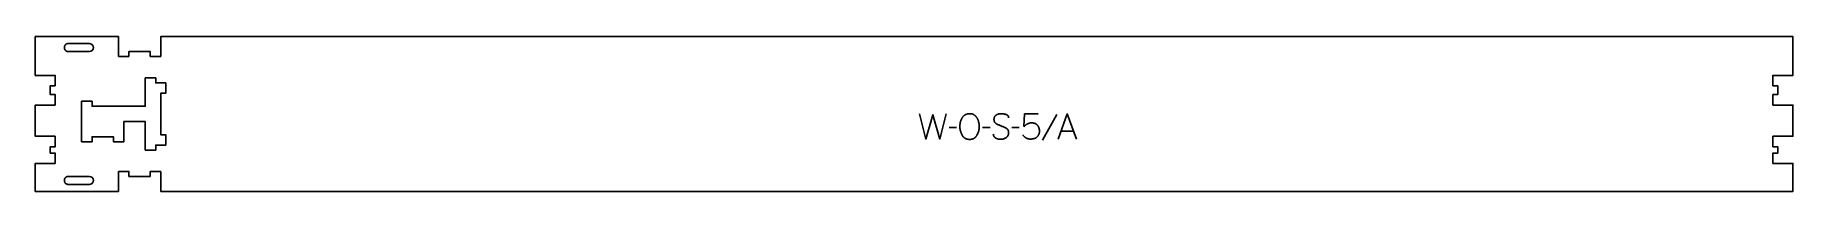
# Model space of a CAD drawing. Extents: x -1055 to 1045, y -93 to 93.
import ezdxf

# ---------------------------------------------------------------- set-up
doc = ezdxf.new("R2010")
doc.units = 0
for name, color, linetype in [('1_ANYTOOL_1MMDEEP_LABELS_S', 2, 'CONTINUOUS'), ('3_ANYTOOL_CUTTHROUGH_INSID', 4, 'CONTINUOUS'), ('4_ANYTOOL_CUTTHROUGH_OUTSI', 5, 'CONTINUOUS')]:
    doc.layers.add(name, color=color, linetype=linetype)

msp = doc.modelspace()

# ---------------------------------------------------------------- linework, layer by layer
at = {"layer": '1_ANYTOOL_1MMDEEP_LABELS_S'}
for p, q in [((45.6, -16.1), (36.9, -16.2)), ((85.7, -16.1), (76.9, -16.2)), ((120.7, -16.1), (111.9, -16.2)), ((165.4, -0.5), (148.2, -31.2)), ((170.6, -20.4), (185.5, -20.4))]:
    msp.add_line(p, q, dxfattribs=at)
for points in [[(1.3, 0), (9, -30), (17.4, -0.9), (25.9, -30), (33.4, 0)], [(107.9, -4.6), (107.9, -4.4), (107.9, -4.3), (107.9, -4.2), (107.9, -4.1), (107.9, -4), (107.9, -3.9), (107.9, -3.9), (107.8, -3.8), (107.8, -3.7), (107.8, -3.6), (107.8, -3.5), (107.8, -3.4), (107.8, -3.4), (107.7, -3.3), (107.7, -3.2), (107.7, -3.1), (107.7, -3), (107.6, -3), (107.6, -2.9), (107.6, -2.8), (107.5, -2.7), (107.5, -2.7), (107.5, -2.6), (107.4, -2.5), (107.4, -2.5), (107.3, -2.4), (107.3, -2.3), (107.2, -2.3), (107.2, -2.2), (107.1, -2.1), (107.1, -2.1), (107, -2), (107, -1.9), (106.9, -1.9), (106.9, -1.8), (106.8, -1.8), (106.8, -1.7), (106.7, -1.7), (106.6, -1.6), (106.6, -1.5), (106.5, -1.5), (106.4, -1.4), (106.4, -1.4), (106.3, -1.3), (106.2, -1.3), (106.1, -1.2), (106.1, -1.2), (106, -1.2), (105.9, -1.1), (105.8, -1.1), (105.7, -1), (105.6, -0.9), (105.4, -0.9), (105.2, -0.8), (105, -0.7), (104.8, -0.7), (104.6, -0.6), (103.8, -0.4), (103, -0.2), (102.2, 0), (101.5, 0.1), (101.1, 0.2), (100.7, 0.2), (100.3, 0.3), (100, 0.3), (99.6, 0.3), (99.2, 0.3), (98.9, 0.3), (98.5, 0.3), (98.3, 0.3), (98.1, 0.3), (97.9, 0.3), (97.8, 0.3), (97.6, 0.3), (97.4, 0.3), (97.2, 0.3), (97, 0.2), (96.8, 0.2), (96.6, 0.2), (96.5, 0.1), (96.3, 0.1), (96.1, 0), (95.9, 0), (95.7, -0.1), (95.6, -0.1), (95.4, -0.2), (95.2, -0.2), (95, -0.3), (94.9, -0.4), (94.7, -0.5), (94.5, -0.5), (94.4, -0.6), (94.2, -0.7), (94, -0.8), (93.9, -0.9), (93.7, -1), (93.5, -1.1), (93.4, -1.2), (93.2, -1.3), (93.1, -1.4), (92.9, -1.5), (92.8, -1.6), (92.6, -1.7), (92.5, -1.9), (92.3, -2), (92.2, -2.1), (92.1, -2.2), (91.9, -2.4), (91.8, -2.5), (91.7, -2.6), (91.6, -2.8), (91.5, -2.9), (91.4, -3.1), (91.3, -3.2), (91.2, -3.4), (91.1, -3.5), (91.1, -3.7), (91, -3.9), (90.9, -4), (90.8, -4.2), (90.8, -4.4), (90.7, -4.5), (90.7, -4.7), (90.6, -4.9), (90.6, -5.1), (90.5, -5.3), (90.5, -5.5), (90.5, -5.7), (90.5, -5.9), (90.5, -6.1), (90.4, -6.3), (90.4, -6.5), (90.4, -6.7), (90.4, -6.9), (90.4, -7.1), (90.5, -7.3), (90.5, -7.5), (90.5, -7.7), (90.5, -7.9), (90.6, -8.1), (90.6, -8.3), (90.7, -8.5), (90.7, -8.7), (90.8, -8.8), (90.8, -9), (90.9, -9.1), (90.9, -9.2), (90.9, -9.3), (91, -9.4), (91, -9.4), (91.1, -9.5), (91.1, -9.6), (91.1, -9.7), (91.2, -9.8), (91.2, -9.8), (91.3, -9.9), (91.3, -10), (91.4, -10.1), (91.4, -10.1), (91.5, -10.2), (91.5, -10.3), (91.6, -10.4), (91.6, -10.4), (91.7, -10.5), (91.8, -10.6), (91.8, -10.6), (91.9, -10.7), (92, -10.8), (92, -10.8), (92.2, -11), (92.3, -11.1), (92.4, -11.2), (92.6, -11.3), (92.8, -11.4), (92.9, -11.5), (93.1, -11.6), (93.3, -11.7), (94, -12.1), (94.7, -12.5), (95.5, -12.9), (96.2, -13.2), (97, -13.6), (97.8, -13.9), (98.6, -14.3), (99.4, -14.6), (100.3, -14.9), (101.1, -15.2), (101.8, -15.5), (102.6, -15.9), (103.4, -16.3), (104.1, -16.7), (104.8, -17.1), (105.5, -17.5), (105.6, -17.6), (105.8, -17.7), (106, -17.8), (106, -17.9), (106.1, -17.9), (106.2, -18), (106.2, -18.1), (106.3, -18.1), (106.4, -18.2), (106.4, -18.3), (106.5, -18.3), (106.6, -18.4), (106.6, -18.5), (106.7, -18.5), (106.8, -18.6), (106.8, -18.7), (106.9, -18.8), (106.9, -18.8), (107, -18.9), (107, -19), (107.1, -19.1), (107.1, -19.1), (107.2, -19.2), (107.2, -19.3), (107.3, -19.4), (107.3, -19.5), (107.3, -19.5), (107.4, -19.6), (107.4, -19.7), (107.5, -19.8), (107.5, -19.9), (107.5, -20), (107.6, -20.1), (107.6, -20.1), (107.6, -20.2), (107.6, -20.3), (107.7, -20.4), (107.7, -20.6), (107.8, -20.8), (107.8, -21), (107.8, -21.2), (107.9, -21.4), (107.9, -21.6), (107.9, -21.8), (107.9, -22), (107.9, -22.2), (107.9, -22.5), (107.9, -22.7), (107.9, -22.9), (107.9, -23.2), (107.8, -23.4), (107.8, -23.6), (107.8, -23.8), (107.7, -24), (107.7, -24.3), (107.6, -24.5), (107.6, -24.7), (107.5, -24.9), (107.4, -25.1), (107.4, -25.3), (107.3, -25.5), (107.2, -25.6), (107.1, -25.8), (107, -26), (106.9, -26.2), (106.8, -26.4), (106.7, -26.5), (106.6, -26.7), (106.5, -26.9), (106.4, -27), (106.2, -27.2), (106.1, -27.3), (106, -27.5), (105.8, -27.6), (105.7, -27.7), (105.5, -27.9), (105.4, -28), (105.2, -28.1), (105, -28.3), (104.9, -28.4), (104.7, -28.5), (104.3, -28.7), (104, -28.9), (103.6, -29.1), (103.2, -29.3), (102.9, -29.5), (102.5, -29.6), (102.1, -29.7), (101.9, -29.8), (101.7, -29.9), (101.5, -29.9), (101.3, -30), (101.1, -30), (100.9, -30.1), (100.7, -30.1), (100.5, -30.1), (100.1, -30.2), (99.7, -30.3), (99.3, -30.3), (98.9, -30.3), (98.5, -30.3), (98.1, -30.3), (97.7, -30.3), (97.3, -30.3), (96.9, -30.3), (96.5, -30.2), (96.1, -30.1), (95.7, -30.1), (95.3, -30), (94.9, -29.9), (94.6, -29.8), (94.2, -29.6), (93.8, -29.5), (93.5, -29.3), (93.1, -29.2), (92.8, -29), (92.4, -28.8), (92.3, -28.7), (92.1, -28.6), (92, -28.5), (91.8, -28.4), (91.7, -28.3), (91.5, -28.2), (91.4, -28), (91.2, -27.9), (91.1, -27.8), (91, -27.7), (90.9, -27.5), (90.8, -27.4), (90.7, -27.3), (90.7, -27.3), (90.6, -27.2), (90.6, -27.1), (90.5, -27.1), (90.5, -27), (90.4, -26.9), (90.4, -26.8), (90.3, -26.8), (90.3, -26.7), (90.3, -26.6), (90.2, -26.5), (90.2, -26.5), (90.2, -26.4), (90.1, -26.3), (90.1, -26.2), (90.1, -26.2), (90, -26.1), (90, -26), (90, -25.9), (89.9, -25.7), (89.9, -25.6), (89.8, -25.4), (89.8, -25.2), (89.8, -25.1), (89.7, -24.9), (89.7, -24.7), (89.7, -24.5), (89.7, -24.3), (89.7, -24.1)], [(125, -25.2), (125.2, -25.5), (125.4, -25.8), (125.7, -26.1), (125.9, -26.4), (126.1, -26.6), (126.3, -26.9), (126.6, -27.1), (126.8, -27.3), (127.1, -27.5), (127.3, -27.8), (127.6, -28), (127.8, -28.1), (128.1, -28.3), (128.4, -28.5), (128.6, -28.7), (128.9, -28.8), (129.2, -29), (129.5, -29.1), (129.8, -29.2), (130.1, -29.3), (130.4, -29.4), (130.7, -29.5), (131, -29.6), (131.3, -29.7), (131.6, -29.8), (131.9, -29.8), (132.3, -29.9), (132.6, -29.9), (132.9, -30), (133.3, -30), (133.6, -30), (134, -30), (134.4, -30), (134.8, -30), (135.2, -30), (135.6, -29.9), (136, -29.9), (136.4, -29.9), (136.7, -29.8), (137.1, -29.7), (137.5, -29.7), (137.8, -29.6), (138.2, -29.5), (138.5, -29.4), (138.8, -29.3), (139.2, -29.2), (139.5, -29.1), (139.8, -29), (140, -28.9), (140.1, -28.8), (140.3, -28.8), (140.4, -28.7), (140.6, -28.6), (140.7, -28.5), (140.9, -28.4), (141, -28.3), (141.1, -28.2), (141.3, -28.1), (141.4, -28), (141.6, -27.9), (141.7, -27.7), (141.8, -27.6), (142, -27.5), (142.1, -27.4), (142.2, -27.2), (142.3, -27.1), (142.5, -26.9), (142.6, -26.8), (142.7, -26.6), (142.8, -26.5), (142.9, -26.3), (143, -26.2), (143.1, -26), (143.3, -25.8), (143.4, -25.6), (143.5, -25.5), (143.7, -25.1), (143.9, -24.7), (144, -24.4), (144.1, -24.2), (144.2, -23.9), (144.3, -23.7), (144.4, -23.5), (144.4, -23.2), (144.5, -23), (144.6, -22.7), (144.6, -22.5), (144.7, -22.3), (144.7, -22), (144.8, -21.8), (144.8, -21.5), (144.8, -21.3), (144.8, -21.1), (144.8, -20.8), (144.8, -20.6), (144.8, -20.3), (144.8, -20), (144.8, -19.8), (144.8, -19.5), (144.7, -19.3), (144.7, -19), (144.7, -18.8), (144.6, -18.5), (144.6, -18.3), (144.5, -18), (144.5, -17.8), (144.4, -17.6), (144.4, -17.3), (144.3, -17.1), (144.2, -16.9), (144.1, -16.7), (144.1, -16.4), (144, -16.2), (143.9, -16), (143.8, -15.8), (143.7, -15.6), (143.6, -15.4), (143.5, -15.2), (143.3, -15), (143.2, -14.8), (143.1, -14.6), (143, -14.4), (142.8, -14.2), (142.7, -14), (142.6, -13.8), (142.4, -13.6), (142.3, -13.4), (142.1, -13.3), (141.9, -13.1), (141.8, -12.9), (141.6, -12.8), (141.4, -12.6), (141.3, -12.5), (141.1, -12.4), (140.9, -12.2), (140.7, -12.1), (140.5, -12), (140.3, -11.9), (140.1, -11.7), (139.9, -11.6), (139.7, -11.5), (139.5, -11.4), (139.3, -11.4), (139, -11.3), (138.8, -11.2), (138.6, -11.1), (138.3, -11.1), (138.1, -11), (137.9, -10.9), (137.6, -10.9), (137.4, -10.9), (137.1, -10.8), (136.8, -10.8), (136.6, -10.8), (136.3, -10.7), (136, -10.7), (135.8, -10.7), (135.5, -10.7), (135.1, -10.7), (134.8, -10.7), (134.4, -10.8), (134.1, -10.8), (133.8, -10.8), (133.4, -10.9), (133.1, -10.9), (132.8, -11), (132.5, -11.1), (132.2, -11.2), (131.9, -11.3), (131.6, -11.4), (131.3, -11.5), (131, -11.6), (130.7, -11.7), (130.5, -11.9), (129.9, -12.2), (129.6, -12.3), (129.4, -12.5), (129.1, -12.7), (128.8, -12.8), (128.6, -13), (128.3, -13.2), (128, -13.4), (127.8, -13.6), (127.5, -13.8), (127.3, -14.1), (127, -14.3), (126.7, -14.5), (126.2, -15), (126.9, 0), (143.1, 0)], [(167.1, -30), (178, 0), (189, -30)]]:
    msp.add_lwpolyline(points, dxfattribs=at)
msp.add_lwpolyline([(61.7, 0.3), (62.1, 0.3), (62.5, 0.3), (62.8, 0.3), (63, 0.3), (63.2, 0.2), (63.3, 0.2), (63.5, 0.2), (63.7, 0.2), (63.8, 0.1), (64, 0.1), (64.2, 0.1), (64.3, 0), (64.5, 0), (64.6, -0.1), (64.8, -0.1), (65, -0.2), (65.1, -0.2), (65.3, -0.3), (65.4, -0.4), (65.6, -0.4), (65.7, -0.5), (65.9, -0.6), (66, -0.6), (66.1, -0.7), (66.3, -0.8), (66.4, -0.9), (66.5, -1), (66.7, -1.1), (67.1, -1.3), (67.3, -1.5), (67.6, -1.7), (67.8, -1.9), (68.1, -2.1), (68.3, -2.4), (68.5, -2.6), (68.7, -2.8), (68.9, -3.1), (69.1, -3.3), (69.3, -3.5), (69.5, -3.8), (69.7, -4.1), (69.9, -4.3), (70.1, -4.6), (70.4, -5.2), (70.6, -5.5), (70.7, -5.8), (70.9, -6.1), (71, -6.4), (71.2, -6.7), (71.3, -7), (71.4, -7.3), (71.5, -7.6), (71.7, -7.9), (71.8, -8.2), (71.9, -8.6), (72, -8.9), (72.1, -9.2), (72.1, -9.6), (72.4, -10.6), (72.5, -11.3), (72.6, -11.9), (72.7, -12.6), (72.8, -13.2), (72.8, -13.9), (72.8, -14.5), (72.9, -15.2), (72.8, -15.8), (72.8, -16.4), (72.8, -17.1), (72.7, -17.7), (72.6, -18.4), (72.5, -19), (72.3, -19.6), (72.2, -20.3), (72, -20.9), (71.8, -21.5), (71.5, -22.2), (71.3, -22.8), (71, -23.5), (70.7, -24.1), (70.4, -24.7), (70.1, -25.4), (69.9, -25.7), (69.7, -26), (69.5, -26.3), (69.3, -26.6), (69.1, -26.8), (68.9, -27.1), (68.7, -27.4), (68.5, -27.6), (68.4, -27.7), (68.3, -27.8), (68.2, -28), (68, -28.1), (67.9, -28.2), (67.8, -28.3), (67.7, -28.4), (67.6, -28.5), (67.4, -28.6), (67.3, -28.7), (67.2, -28.8), (67.1, -28.9), (66.9, -28.9), (66.8, -29), (66.7, -29.1), (66.5, -29.2), (66.4, -29.3), (66.2, -29.4), (66.1, -29.4), (66, -29.5), (65.8, -29.6), (65.7, -29.6), (65.5, -29.7), (65.4, -29.8), (65.2, -29.8), (65.1, -29.9), (64.9, -29.9), (64.8, -30), (64.5, -30.1), (64.1, -30.2), (63.8, -30.2), (63.5, -30.3), (63.2, -30.3), (62.8, -30.4), (62.5, -30.4), (62.1, -30.5), (61.7, -30.5), (61.4, -30.5), (61, -30.5), (60.6, -30.5), (60.2, -30.4), (59.9, -30.4), (59.5, -30.3), (59.2, -30.3), (58.8, -30.2), (58.5, -30.1), (58.2, -30.1), (57.8, -30), (57.7, -29.9), (57.5, -29.9), (57.4, -29.8), (57.2, -29.7), (57.1, -29.7), (56.9, -29.6), (56.8, -29.5), (56.6, -29.5), (56.5, -29.4), (56.3, -29.3), (56.2, -29.3), (56, -29.2), (55.9, -29.1), (55.8, -29), (55.6, -28.9), (55.5, -28.8), (55.4, -28.7), (55.2, -28.6), (55.1, -28.5), (55, -28.4), (54.9, -28.3), (54.7, -28.2), (54.6, -28.1), (54.5, -28), (54.4, -27.9), (54.2, -27.8), (54.1, -27.7), (54, -27.6), (53.9, -27.4), (53.8, -27.3), (53.6, -27), (53.4, -26.8), (53.2, -26.5), (53, -26.2), (52.8, -25.9), (52.6, -25.6), (52.4, -25.3), (52.1, -24.6), (51.8, -24), (51.5, -23.3), (51.2, -22.7), (51, -22), (50.7, -21.4), (50.5, -20.7), (50.4, -20.1), (50.2, -19.4), (50.1, -18.8), (49.9, -18.1), (49.8, -17.5), (49.8, -16.8), (49.7, -16.2), (49.7, -15.5), (49.7, -14.9), (49.7, -14.2), (49.7, -13.5), (49.8, -12.8), (49.9, -12.1), (50, -11.5), (50.1, -10.8), (50.2, -10.1), (50.4, -9.5), (50.6, -8.8), (50.8, -8.2), (51, -7.6), (51.3, -6.9), (51.6, -6.3), (51.9, -5.7), (52.2, -5.1), (52.5, -4.5), (52.7, -4.2), (52.9, -3.9), (53.1, -3.6), (53.3, -3.4), (53.5, -3.1), (53.8, -2.9), (54, -2.6), (54.2, -2.4), (54.3, -2.3), (54.4, -2.2), (54.6, -2.1), (54.7, -1.9), (54.8, -1.8), (54.9, -1.7), (55.1, -1.6), (55.2, -1.5), (55.3, -1.5), (55.5, -1.4), (55.6, -1.3), (55.7, -1.2), (55.9, -1.1), (56, -1), (56.2, -0.9), (56.3, -0.9), (56.4, -0.8), (56.6, -0.7), (56.9, -0.6), (57.2, -0.5), (57.5, -0.3), (57.8, -0.2), (58.1, -0.1), (58.5, 0), (58.8, 0), (59.1, 0.1), (59.5, 0.2), (59.8, 0.2), (60.2, 0.3), (60.6, 0.3), (60.9, 0.3), (61.3, 0.3)], close=True, dxfattribs=at)
at = {"layer": '3_ANYTOOL_CUTTHROUGH_INSID'}
for points in [[(-990.1, 84.2), (-1015.8, 84.2), (-1015.9, 84.2), (-1016, 84.2), (-1016.1, 84.2), (-1016.2, 84.2), (-1016.3, 84.2), (-1016.4, 84.2), (-1016.5, 84.1), (-1016.6, 84.1), (-1016.7, 84.1), (-1016.8, 84.1), (-1016.9, 84), (-1017, 84), (-1017.1, 84), (-1017.2, 83.9), (-1017.3, 83.9), (-1017.4, 83.8), (-1017.5, 83.8), (-1017.6, 83.8), (-1017.7, 83.7), (-1017.8, 83.6), (-1017.9, 83.6), (-1017.9, 83.5), (-1018, 83.5), (-1018.1, 83.4), (-1018.2, 83.3), (-1018.3, 83.2), (-1018.4, 83.2), (-1018.4, 83.1), (-1018.5, 83), (-1018.6, 82.9), (-1018.7, 82.9), (-1018.7, 82.8), (-1018.8, 82.7), (-1018.9, 82.6), (-1018.9, 82.5), (-1019, 82.4), (-1019.1, 82.3), (-1019.1, 82.2), (-1019.2, 82.1), (-1019.2, 82), (-1019.3, 81.9), (-1019.3, 81.8), (-1019.4, 81.7), (-1019.4, 81.6), (-1019.5, 81.5), (-1019.5, 81.4), (-1019.6, 81.3), (-1019.6, 81.2), (-1019.6, 81.1), (-1019.7, 81), (-1019.7, 80.8), (-1019.7, 80.7), (-1019.7, 80.6), (-1019.7, 80.5), (-1019.8, 80.4), (-1019.8, 80.3), (-1019.8, 80.2), (-1019.8, 80.1), (-1019.8, 80), (-1019.8, 79.9), (-1019.8, 79.8), (-1019.8, 79.7), (-1019.8, 79.6), (-1019.8, 79.5), (-1019.8, 79.3), (-1019.8, 79.2), (-1019.8, 79.1), (-1019.8, 79), (-1019.8, 78.9), (-1019.8, 78.8), (-1019.8, 78.7), (-1019.8, 78.6), (-1019.8, 78.5), (-1019.7, 78.4), (-1019.7, 78.3), (-1019.7, 78.2), (-1019.7, 78.1), (-1019.7, 77.9), (-1019.6, 77.8), (-1019.6, 77.7), (-1019.6, 77.6), (-1019.5, 77.5), (-1019.5, 77.4), (-1019.4, 77.3), (-1019.4, 77.2), (-1019.3, 77.1), (-1019.3, 77), (-1019.2, 76.9), (-1019.2, 76.8), (-1019.1, 76.7), (-1019.1, 76.6), (-1019, 76.5), (-1018.9, 76.4), (-1018.9, 76.3), (-1018.8, 76.2), (-1018.7, 76.1), (-1018.7, 76.1), (-1018.6, 76), (-1018.5, 75.9), (-1018.4, 75.8), (-1018.4, 75.7), (-1018.3, 75.7), (-1018.2, 75.6), (-1018.1, 75.5), (-1018, 75.4), (-1017.9, 75.4), (-1017.9, 75.3), (-1017.8, 75.3), (-1017.7, 75.2), (-1017.6, 75.2), (-1017.5, 75.1), (-1017.4, 75.1), (-1017.3, 75), (-1017.2, 75), (-1017.1, 74.9), (-1017, 74.9), (-1016.9, 74.9), (-1016.8, 74.8), (-1016.7, 74.8), (-1016.6, 74.8), (-1016.5, 74.8), (-1016.4, 74.8), (-1016.3, 74.7), (-1016.2, 74.7), (-1016.1, 74.7), (-1016, 74.7), (-1015.9, 74.7), (-1015.8, 74.7), (-990.1, 74.7, 1)], [(-990.1, -84.3, 1), (-990.1, -74.8), (-1015.8, -74.8), (-1015.9, -74.8), (-1016, -74.8), (-1016.1, -74.8), (-1016.2, -74.8), (-1016.3, -74.8), (-1016.4, -74.8), (-1016.5, -74.9), (-1016.6, -74.9), (-1016.7, -74.9), (-1016.8, -74.9), (-1016.9, -75), (-1017, -75), (-1017.1, -75), (-1017.2, -75.1), (-1017.3, -75.1), (-1017.4, -75.2), (-1017.5, -75.2), (-1017.6, -75.2), (-1017.7, -75.3), (-1017.8, -75.4), (-1017.9, -75.4), (-1017.9, -75.5), (-1018, -75.5), (-1018.1, -75.6), (-1018.2, -75.7), (-1018.3, -75.8), (-1018.4, -75.8), (-1018.4, -75.9), (-1018.5, -76), (-1018.6, -76.1), (-1018.7, -76.1), (-1018.7, -76.2), (-1018.8, -76.3), (-1018.9, -76.4), (-1018.9, -76.5), (-1019, -76.6), (-1019.1, -76.7), (-1019.1, -76.8), (-1019.2, -76.9), (-1019.2, -77), (-1019.3, -77.1), (-1019.3, -77.2), (-1019.4, -77.3), (-1019.4, -77.4), (-1019.5, -77.5), (-1019.5, -77.6), (-1019.6, -77.7), (-1019.6, -77.8), (-1019.6, -77.9), (-1019.7, -78), (-1019.7, -78.2), (-1019.7, -78.3), (-1019.7, -78.4), (-1019.7, -78.5), (-1019.8, -78.6), (-1019.8, -78.7), (-1019.8, -78.8), (-1019.8, -78.9), (-1019.8, -79), (-1019.8, -79.1), (-1019.8, -79.2), (-1019.8, -79.3), (-1019.8, -79.4), (-1019.8, -79.5), (-1019.8, -79.7), (-1019.8, -79.8), (-1019.8, -79.9), (-1019.8, -80), (-1019.8, -80.1), (-1019.8, -80.2), (-1019.8, -80.3), (-1019.8, -80.4), (-1019.8, -80.5), (-1019.7, -80.6), (-1019.7, -80.7), (-1019.7, -80.8), (-1019.7, -80.9), (-1019.7, -81.1), (-1019.6, -81.2), (-1019.6, -81.3), (-1019.6, -81.4), (-1019.5, -81.5), (-1019.5, -81.6), (-1019.4, -81.7), (-1019.4, -81.8), (-1019.3, -81.9), (-1019.3, -82), (-1019.2, -82.1), (-1019.2, -82.2), (-1019.1, -82.3), (-1019.1, -82.4), (-1019, -82.5), (-1018.9, -82.6), (-1018.9, -82.7), (-1018.8, -82.8), (-1018.7, -82.9), (-1018.7, -82.9), (-1018.6, -83), (-1018.5, -83.1), (-1018.4, -83.2), (-1018.4, -83.3), (-1018.3, -83.3), (-1018.2, -83.4), (-1018.1, -83.5), (-1018, -83.6), (-1017.9, -83.6), (-1017.9, -83.7), (-1017.8, -83.7), (-1017.7, -83.8), (-1017.6, -83.8), (-1017.5, -83.9), (-1017.4, -83.9), (-1017.3, -84), (-1017.2, -84), (-1017.1, -84.1), (-1017, -84.1), (-1016.9, -84.1), (-1016.8, -84.2), (-1016.7, -84.2), (-1016.6, -84.2), (-1016.5, -84.2), (-1016.4, -84.2), (-1016.3, -84.3), (-1016.2, -84.3), (-1016.1, -84.3), (-1016, -84.3), (-1015.9, -84.3), (-1015.8, -84.3)]]:
    msp.add_lwpolyline(points, format="xyb", close=True, dxfattribs=at)
msp.add_lwpolyline([(-898.8, -37.3), (-898.8, -24.8), (-904.8, -24.8), (-904.8, 24.7), (-898.8, 24.7), (-898.8, 37.2), (-910.8, 37.2), (-910.8, 43.2), (-923.3, 43.2), (-923.3, 9.3), (-986.8, 9.3), (-986.8, 15.3), (-999.3, 15.3), (-999.3, -33.2), (-986.8, -33.2), (-986.8, -27.2), (-961.3, -27.2), (-961.3, -33.2), (-948.8, -33.2), (-948.8, -9.2), (-923.3, -9.2), (-923.3, -43.3), (-910.8, -43.3), (-910.8, -37.3)], close=True, dxfattribs=at)
at = {"layer": '4_ANYTOOL_CUTTHROUGH_OUTSI'}
msp.add_lwpolyline([(-942.8, -74.8), (-942.8, -69, 0.414214), (-943.1, -68.8), (-955.1, -68.8, 0.414214), (-955.3, -69), (-955.3, -92.8), (-1054.8, -92.8), (-1054.8, -59.3), (-1031.1, -59.3, 0.414214), (-1030.8, -59), (-1030.8, -47, 0.414214), (-1031.1, -46.8), (-1036.8, -46.8), (-1036.8, -39.2), (-1031.1, -39.2, 0.414214), (-1030.8, -39), (-1030.8, -27, 0.414214), (-1031.1, -26.7), (-1054.8, -26.7), (-1054.8, 10.7), (-1031.1, 10.7, 0.414214), (-1030.8, 11), (-1030.8, 23, 0.414214), (-1031.1, 23.2), (-1036.8, 23.2), (-1036.8, 33.7), (-1031.1, 33.7, 0.414214), (-1030.8, 34), (-1030.8, 46, 0.414214), (-1031.1, 46.2), (-1054.8, 46.2), (-1054.8, 92.7), (-955.3, 92.7), (-955.3, 69, 0.414214), (-955.1, 68.7), (-943.1, 68.7, 0.414214), (-942.8, 69), (-942.8, 74.7), (-917.3, 74.7), (-917.3, 69, 0.414214), (-917.1, 68.7), (-905.1, 68.7, 0.414214), (-904.8, 69), (-904.8, 92.7), (1044.7, 92.7), (1044.7, 46.2), (1020.9, 46.2, 0.414214), (1020.7, 46), (1020.7, 34, 0.414214), (1020.9, 33.7), (1026.7, 33.7), (1026.7, 23.2), (1020.9, 23.2, 0.414214), (1020.7, 23), (1020.7, 11, 0.414214), (1020.9, 10.7), (1044.7, 10.7), (1044.7, -26.7), (1020.9, -26.7, 0.414214), (1020.7, -27), (1020.7, -39, 0.414214), (1020.9, -39.2), (1026.7, -39.2), (1026.7, -46.8), (1020.9, -46.8, 0.414214), (1020.7, -47), (1020.7, -59, 0.414214), (1020.9, -59.3), (1044.7, -59.3), (1044.7, -92.8), (-904.8, -92.8), (-904.8, -69, 0.414214), (-905.1, -68.8), (-917.1, -68.8, 0.414214), (-917.3, -69), (-917.3, -74.8)], format="xyb", close=True, dxfattribs=at)

doc.saveas('drawing.dxf')
